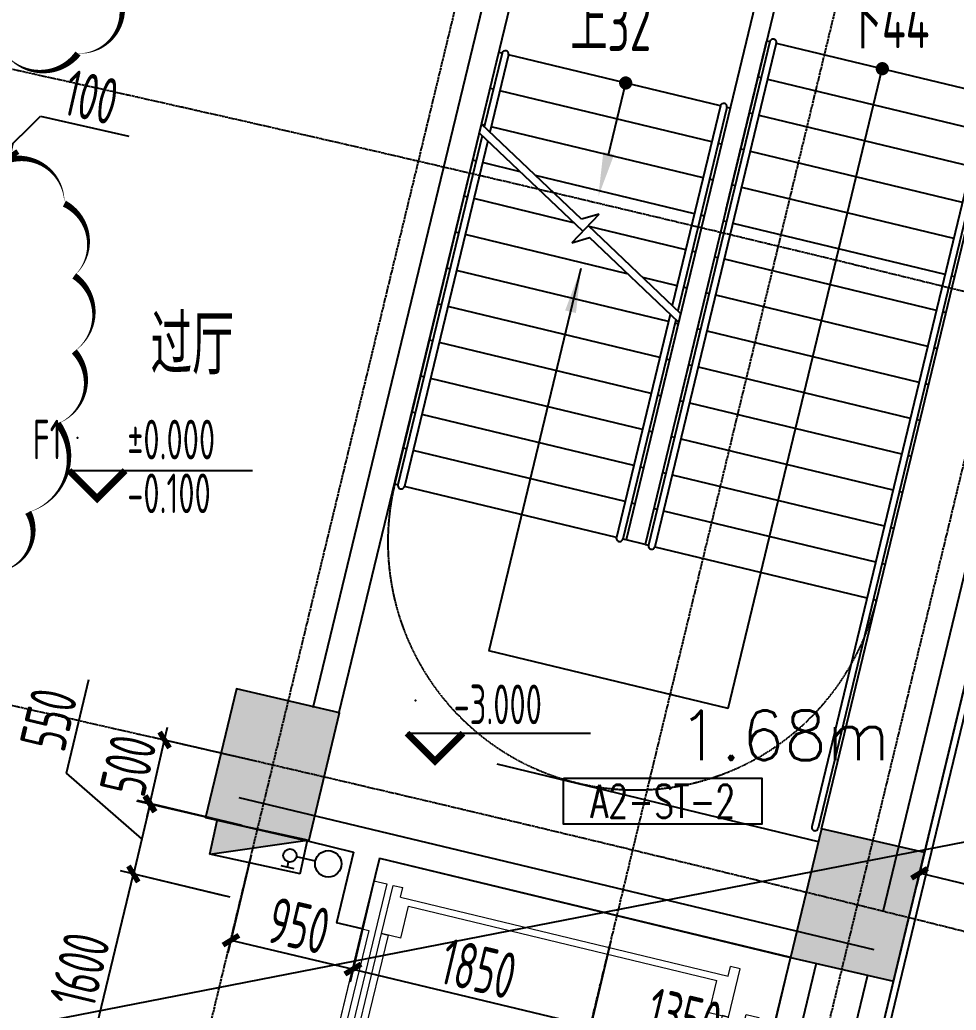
# Model space of a CAD drawing. Header units: millimetres. Extents: x 11639278 to 23698211, y -13072636 to -5537337.
# Drawn here: x 11846426 to 11853511, y -6395284 to -6387789 of the extents above; entities that cross this region are included whole.
import ezdxf
from ezdxf.enums import TextEntityAlignment as Align

# ---------------------------------------------------------------- set-up
doc = ezdxf.new("R2010")
doc.units = ezdxf.units.MM
doc.header["$LTSCALE"] = 10
for name, pattern in [('A2-RG-AXIS$0$CENTER', [2, 1.25, -0.25, 0.25, -0.25]), ('A2-RG-AXIS$0$DOTE', [2.42, 2, -0.2, 0.02, -0.2]), ('A2-RI-F1$0$DOT2', [0.125, 0, -0.125]), ('A2-RV-F1$0$DASHED2', [0.375, 0.25, -0.125]), ('A2-RV-F1$0$HIDDEN', [0.375, 0.25, -0.125])]:
    doc.linetypes.add(name, pattern=pattern)
for name, color, linetype in [('A2-RB-F1$0$A-DIMS-100', 1, 'Continuous'), ('A2-RG-AXIS$0$A-GRID', 1, 'A2-RG-AXIS$0$CENTER'), ('A2-RI-F1$0$$1$A-SYMB', 4, 'Continuous'), ('A2-RI-F1$0$$1$A-SYMB-NUMB-T', 4, 'Continuous'), ('A2-RI-F1$0$$3$A-SYMB', 4, 'Continuous'), ('A2-RI-F1$0$0P-FE-FH-P', 41, 'A2-RI-F1$0$YJdef_FE-FH_LINE_F'), ('A2-RI-F1$0$0P-FE-FH-V', 141, 'Continuous'), ('A2-RI-F1$0$0P-FE-HY', 141, 'Continuous'), ('A2-RI-F1$0$A-FLOR-OTLN', 4, 'A2-RI-F1$0$DOT2'), ('A2-RI-F1$0$A-SYMB', 4, 'Continuous'), ('A2-RI-F1$0$A-SYMB-AREA', 4, 'Continuous'), ('A2-RI-F1$0$A-SYMB-NAME', 4, 'Continuous'), ('A2-RI-F1$0$A-WALL', 7, 'Continuous'), ('A2-RS-F1$0$A-HATH-GRAY', 8, 'Continuous'), ('A2-RS-F1$0$A-WALL-CONC', 6, 'Continuous'), ('A2-RV-F1$0$A-HATH', 9, 'Continuous'), ('A2-RV-F1$0$A-HATH-GRAY', 8, 'Continuous'), ('A2-RV-F1$0$A-SYMB', 4, 'Continuous'), ('A2-RV-F1$0$A-SYMB-AREA', 4, 'Continuous'), ('A2-RV-F1$0$A-SYMB-NAME', 4, 'Continuous'), ('A2-RV-F1$0$AUDIT_D_120618114340-210', 80, 'Continuous'), ('A2-RV-F1$0$AUDIT_D_120618114340-341', 1, 'Continuous'), ('A2-RV-F1$0$AUDIT_D_120618114340-408', 50, 'Continuous')]:
    doc.layers.add(name, color=color, linetype=linetype)
doc.layers.add('A2-RI-F1$0$A-X-AREA', color=6, linetype='Continuous', plot=False)
doc.layers.add('A2-RV-F1$0$$0$an-stairs', color=3, linetype='Continuous', lineweight=9)
doc.styles.add('A2-RB-F1$0$XD2008', font='hzs.shx', dxfattribs={"width": 0.7, "bigfont": 'hztxt.shx'})
doc.styles.add('A2-RI-F1$0$$1$ECADI-TXT', font='simplex.shx', dxfattribs={"bigfont": 'hztxt.shx'})
doc.styles.add('A2-RI-F1$0$$22$XD2008', font='hzs.shx', dxfattribs={"width": 0.7, "bigfont": 'hztxt.shx'})
doc.styles.add('A2-RI-F1$0$ECADI', font='hzs.shx', dxfattribs={"width": 0.7, "bigfont": 'hztxt.shx'})
doc.styles.add('A2-RI-F1$0$ECADI-TXT', font='simplex.shx', dxfattribs={"bigfont": 'hztxt.shx'})
doc.styles.add('A2-RI-F1$0$hz1', font='hzs.shx', dxfattribs={"width": 0.75, "bigfont": 'hztxt.shx'})
doc.styles.add('A2-RI-F1$0$XD2008', font='hzs.shx', dxfattribs={"width": 0.7, "bigfont": 'hztxt.shx'})
doc.styles.add('A2-RV-F1$0$ECADI', font='hzs.shx', dxfattribs={"width": 0.7, "bigfont": 'hztxt.shx'})
doc.linetypes.add('A2-RI-F1$0$YJdef_FE-FH_LINE_F', pattern='A,4,-0.2,["F",A2-RI-F1$0$hz1,S=0.2,R=0,X=-0.1,Y=-0.1],-0.1', length=4.3)
doc.dimstyles.new('A2-RB-F1$0$XD100$0', dxfattribs={"dimscale": 100, "dimtxt": 3.5, "dimasz": 1, "dimexe": 1, "dimexo": 2, "dimgap": 0.5, "dimtad": 1, "dimdec": 0, "dimdsep": 46, "dimtxsty": 'A2-RB-F1$0$XD2008', "dimblk1": 'A2-RB-F1$0$_ArchTick', "dimblk2": 'A2-RB-F1$0$_ArchTick', "dimsah": 1, "dimcen": 2.5, "dimclrt": 4, "dimaunit": 1, "dimadec": 0, "dimazin": 0, "dimtfac": 1, "dimtdec": 0, "dimtix": 1, "dimtmove": 1, "dimatfit": 3, "dimfxl": 0, "dimtolj": 1, "dimtzin": 0, "dimarcsym": 0})

# ---------------------------------------------------------------- blocks, each defined once
blk = doc.blocks.new('A2-RG-AXIS')
at = {"layer": 'A2-RG-AXIS$0$A-GRID', "linetype": 'A2-RG-AXIS$0$DOTE'}
for p, q in [((11852463.3, -6376318.4), (11846488, -6401109.5)), ((11845769.4, -6416040.8), (11855178.4, -6377003.5)), ((11847468.7, -6416458.9), (11856889.5, -6377372.8))]:
    blk.add_line(p, q, dxfattribs=at)
for radius in [313400, 308700, 304100, 300800]:
    blk.add_arc((11778730.7, -6694178.7), radius, 75.589285, 95.407644, dxfattribs=at)
blk = doc.blocks.new('A2-RV-F1$0$5erhfh')
at = {"layer": 'A2-RV-F1$0$A-SYMB-AREA', "style": 'A2-RV-F1$0$ECADI', "width": 0.7}
blk.add_attdef('340M2', text='', height=2.5, dxfattribs=at).set_placement((0, 1.25), align=Align.MIDDLE_LEFT)
at = {"layer": 'A2-RV-F1$0$A-SYMB-NAME', "style": 'A2-RV-F1$0$ECADI', "width": 0.7}
blk.add_attdef('CHINESENAME', (-12.292, 3.087), '', height=4.5, dxfattribs=at)
blk = doc.blocks.new('A2-RV-F1$0$kt1')
at = {"layer": 'A2-RV-F1$0$$0$an-stairs', "color": 3}
for p, q in [((-3296, 1095), (-105.8, 1345.8)), ((-105.8, 1345.8), (105.8, -1345.8)), ((-441, 1143.9), (-515.8, 1138.1)), ((-509.9, 1063.3), (-515.8, 1138.1)), ((-411.6, 770.1), (-441, 1143.9)), ((-3084.3, -1596.7), (-3296, 1095)), ((-3052.1, 863.4), (-509.9, 1063.3)), ((-2973.4, 819.4), (-580.8, 1007.6)), ((-561.2, 758.3), (-580.8, 1007.6)), ((-3282.3, 920.5), (-3182.6, 928.4)), ((-3182.6, 928.4), (-2998.3, -1414.4)), ((-3132.7, 932.3), (-3058, 938.2)), ((-3103.3, 558.4), (-3132.7, 932.3)), ((-3052.1, 863.4), (-3058, 938.2)), ((-2953.8, 570.2), (-2973.4, 819.4)), ((-561.2, 758.3), (-411.6, 770.1)), ((-2953.8, 570.2), (-3103.3, 558.4)), ((-435.7, -836.7), (-286.2, -825)), ((-416.1, -1086), (-435.7, -836.7)), ((-256.8, -1198.8), (-286.2, -825)), ((-2828.4, -1024.9), (-2977.9, -1036.6)), ((-2948.5, -1410.5), (-2977.9, -1036.6)), ((-2808.8, -1274.1), (-2828.4, -1024.9)), ((-416.1, -1086), (-2808.8, -1274.1)), ((-337.5, -1129.9), (-2879.6, -1329.8)), ((-331.6, -1204.7), (-337.5, -1129.9)), ((-331.6, -1204.7), (-256.8, -1198.8)), ((105.8, -1345.8), (-3084.3, -1596.7)), ((-2873.7, -1404.6), (-2879.6, -1329.8)), ((-2998.3, -1414.4), (-3098, -1422.2)), ((-2873.7, -1404.6), (-2948.5, -1410.5))]:
    blk.add_line(p, q, dxfattribs=at)
for points in [[(-61.9, -807.3), (-58, -857.2), (-157.7, -865), (-161.6, -815.2), (-211.4, -819.1), (-336.9, 776), (-287, 779.9), (-290.9, 829.7), (-191.3, 837.6), (-187.3, 787.7), (-137.5, 791.7), (-12.1, -803.4)], [(-398.8, -31.4), (-348.9, -27.4), (-411.6, 770.1), (-461.5, 766.2)], [(-3140.3, -246.9), (-3190.2, -250.9), (-3252.9, 546.7), (-3203, 550.6)], [(-2990.8, -235.2), (-3040.6, -239.1), (-3103.3, 558.4), (-3053.5, 562.4)], [(-398.8, -31.4), (-348.9, -27.4), (-286.2, -825), (-336.1, -828.9)], [(-3140.3, -246.9), (-3190.2, -250.9), (-3127.4, -1048.4), (-3077.6, -1044.5)], [(-2990.8, -235.2), (-3040.6, -239.1), (-2977.9, -1036.6), (-2928.1, -1032.7)]]:
    blk.add_lwpolyline(points, close=True, dxfattribs=at)
blk = doc.blocks.new('A2-RV-F1')
at = {"layer": 'A2-RV-F1$0$A-HATH', "linetype": 'A2-RV-F1$0$DASHED2', "ltscale": 1000}
blk.add_line((11852468.3, -6394009), (11848822.7, -6393130), dxfattribs=at)
at = {"layer": 'A2-RV-F1$0$A-HATH-GRAY', "linetype": 'A2-RV-F1$0$DASHED2'}
blk.add_line((11851766.6, -6389238.3), (11852077.5, -6387948.3), dxfattribs=at)
at = {"layer": 'A2-RV-F1$0$A-HATH-GRAY', "linetype": 'A2-RV-F1$0$DASHED2', "extrusion": (0, 0, -1)}
for p, q in [((11851500.5, -6389702.2), (11851243.3, -6390769)), ((11851646.3, -6389737.3), (11851389.2, -6390804.2))]:
    blk.add_line(p, q, dxfattribs=at)
at = {"layer": 'A2-RV-F1$0$A-SYMB', "linetype": 'A2-RV-F1$0$HIDDEN'}
blk.add_arc((11851086, -6391741.8), 1875, 166.44866, 346.44866, dxfattribs=at)
at = {"layer": 'A2-RV-F1$0$AUDIT_D_120618114340-210', "extrusion": (0, 0, -1)}
for p, q in [((11852101.7, -6387954.4), (11851183.2, -6391765.3)), ((11852150.4, -6387966.1), (11851231.8, -6391777)), ((11850074.8, -6388041.9), (11849940.6, -6388599)), ((11850123.4, -6388053.6), (11849982.4, -6388638.7)), ((11853772, -6388279.8), (11852418.6, -6393894.9)), ((11853808.9, -6388340.1), (11852467.3, -6393906.1)), ((11851727.5, -6388440.2), (11851363.2, -6389951.5)), ((11851776.1, -6388451.9), (11851405.1, -6389991.2)), ((11849924.3, -6388666.3), (11849287.5, -6391308.3)), ((11849966.2, -6388706.1), (11849336.1, -6391320.1)), ((11851347, -6390018.8), (11850940.2, -6391706.7)), ((11851388.9, -6390058.6), (11850988.8, -6391718.4))]:
    blk.add_line(p, q, dxfattribs=at)
at = {"layer": 'A2-RV-F1$0$AUDIT_D_120618114340-210'}
for centre, start, end in [((11852126.1, -6387960.3), 346.44866, 166.44866), ((11850099.1, -6388047.7), 346.44866, 166.44866), ((11851751.8, -6388446.1), 346.44866, 166.44866), ((11849311.8, -6391314.2), 166.44866, 346.44866), ((11850964.5, -6391712.5), 166.44866, 346.44866), ((11851207.5, -6391771.1), 166.44866, 346.44866), ((11852442.9, -6393900.8), 166.44866, 346.44866)]:
    blk.add_arc(centre, 25, start, end, dxfattribs=at)
at = {"layer": 'A2-RV-F1$0$AUDIT_D_120618114340-341', "extrusion": (4.50796e-08, 5.69274e-08, -1)}
blk.add_line((11851785.5, -6393000.8, 0), (11852952.4, -6388159.4), dxfattribs=at)
at = {"layer": 'A2-RV-F1$0$AUDIT_D_120618114340-341', "extrusion": (-2.24011e-30, -5.38121e-30, -1)}
blk.add_line((11850879.3, -6388811.8, 0), (11851010.5, -6388267.4, 0), dxfattribs=at)
at = {"layer": 'A2-RV-F1$0$AUDIT_D_120618114340-341', "extrusion": (0, 0, -1)}
for p, q in [((11850676.6, -6389298.7), (11849919.6, -6388579.1)), ((11850685.5, -6389389.9), (11849903.4, -6388646.4)), ((11850809.5, -6389259.5), (11850676.6, -6389298.7)), ((11850706.2, -6389368.2), (11850809.5, -6389259.5)), ((11851426, -6390011.1), (11850726.8, -6389346.4)), ((11850706.2, -6389368.2), (11850602.8, -6389476.9)), ((11850602.8, -6389476.9), (11850735.7, -6389437.7)), ((11851409.8, -6390078.5), (11850735.7, -6389437.7))]:
    blk.add_line(p, q, dxfattribs=at)
at = {"layer": 'A2-RV-F1$0$AUDIT_D_120618114340-341', "extrusion": (-1.41944e-08, 7.12139e-08, -1)}
blk.add_line((11850672.2, -6389671.1, 0), (11849974.9, -6392564.4, 0), dxfattribs=at)
at = {"layer": 'A2-RV-F1$0$AUDIT_D_120618114340-341', "extrusion": (4.50798e-08, 5.69273e-08, -1)}
blk.add_line((11851785.5, -6393000.8, 0), (11849974.9, -6392564.4, 0), dxfattribs=at)
at = {"layer": 'A2-RV-F1$0$AUDIT_D_120618114340-341', "extrusion": (4.50796e-08, 5.69274e-08, -1), "const_width": 50, "elevation": 0.2}
blk.add_lwpolyline([(-11852946.5, -6388183.7, -1), (-11852958.2, -6388135.1, -1)], format="xyb", close=True, dxfattribs=at)
at = {"layer": 'A2-RV-F1$0$AUDIT_D_120618114340-341', "extrusion": (-2.24011e-30, -5.38121e-30, -1), "const_width": 50, "elevation": 0}
blk.add_lwpolyline([(-11851004.7, -6388291.7, 1), (-11851016.4, -6388243.1, 1)], format="xyb", close=True, dxfattribs=at)
at = {"layer": 'A2-RV-F1$0$AUDIT_D_120618114340-341', "extrusion": (-2.24011e-30, -5.38121e-30, -1)}
for points in [[(-11850923.2, -6388809.2, 0), (-11850841.4, -6388789.5, 0), (-11850803.4, -6389126.7, 0)], [(-11850552.4, -6389988.6, 0), (-11850634.2, -6390008.4, 0), (-11850672.2, -6389671.1, 0)]]:
    blk.add_solid(points, dxfattribs=at)
at = {"layer": 'A2-RV-F1$0$AUDIT_D_120618114340-408'}
for p, q in [((11852077.4, -6387948.5), (11852101.7, -6387954.4)), ((11852150.4, -6387966.1), (11853754.4, -6388352.7)), ((11849263.2, -6391302.5), (11850050.5, -6388036)), ((11850074.8, -6388041.9), (11850050.5, -6388036)), ((11851727.5, -6388440.2), (11850123.4, -6388053.6)), ((11852011.8, -6388220.7), (11852036.1, -6388226.6)), ((11852084.7, -6388238.3), (11853688.8, -6388624.9)), ((11850009.2, -6388314.1), (11849984.9, -6388308.2)), ((11851661.9, -6388712.4), (11850057.8, -6388325.8)), ((11852491.7, -6393911.7), (11853827.3, -6388370.3)), ((11851800.4, -6388457.8), (11851776.1, -6388451.9)), ((11851946.2, -6388492.9), (11851970.5, -6388498.8)), ((11852019.1, -6388510.5), (11853623.2, -6388897.1)), ((11849943.6, -6388586.3), (11849919.3, -6388580.4)), ((11851596.3, -6388984.6), (11849992.2, -6388598)), ((11851734.8, -6388730), (11851710.5, -6388724.1)), ((11851880.6, -6388765.1), (11851904.9, -6388771)), ((11851953.5, -6388782.7), (11853557.6, -6389169.3)), ((11849878, -6388858.5), (11849853.7, -6388852.6)), ((11850210.9, -6388938.7), (11849926.6, -6388870.2)), ((11851530.7, -6389256.8), (11850327.5, -6388966.9)), ((11851669.2, -6389002.2), (11851644.9, -6388996.3)), ((11851815, -6389037.4), (11851839.3, -6389043.2)), ((11851887.9, -6389054.9), (11853492, -6389441.6)), ((11849812.4, -6389130.7), (11849788.1, -6389124.8)), ((11850616.7, -6389324.6), (11849861, -6389142.4)), ((11851603.6, -6389274.4), (11851579.3, -6389268.6)), ((11851465.1, -6389529), (11850733.4, -6389352.7)), ((11851749.4, -6389309.6), (11851773.7, -6389315.4)), ((11851822.3, -6389327.1), (11853426.4, -6389713.8)), ((11849746.8, -6389402.9), (11849722.5, -6389397.1)), ((11851022.6, -6389710.4), (11849795.4, -6389414.6)), ((11851538, -6389546.6), (11851513.7, -6389540.8)), ((11851683.8, -6389581.8), (11851708.1, -6389587.6)), ((11851756.7, -6389599.3), (11853360.8, -6389986)), ((11849681.2, -6389675.1), (11849656.9, -6389669.3)), ((11851333.8, -6390073.5), (11849729.8, -6389686.8)), ((11851399.4, -6389801.2), (11851139.3, -6389738.5)), ((11853475, -6389725.5), (11853499.3, -6389731.3)), ((11851472.4, -6389818.8), (11851448.1, -6389813)), ((11851618.2, -6389854), (11851642.5, -6389859.8)), ((11851691.1, -6389871.5), (11853295.2, -6390258.2)), ((11849615.6, -6389947.3), (11849591.3, -6389941.5)), ((11851268.2, -6390345.7), (11849664.2, -6389959)), ((11853409.4, -6389997.7), (11853433.7, -6390003.5)), ((11851406.8, -6390091), (11851382.4, -6390085.2)), ((11851552.6, -6390126.2), (11851576.9, -6390132)), ((11851625.5, -6390143.7), (11853229.6, -6390530.4)), ((11849550, -6390219.5), (11849525.6, -6390213.7)), ((11851202.6, -6390617.9), (11849598.6, -6390231.2)), ((11853343.8, -6390269.9), (11853368.1, -6390275.7)), ((11851341.1, -6390363.2), (11851316.8, -6390357.4)), ((11851487, -6390398.4), (11851511.3, -6390404.2)), ((11849484.3, -6390491.7), (11849460, -6390485.9)), ((11851559.9, -6390416), (11853163.9, -6390802.6)), ((11851137, -6390890.1), (11849532.9, -6390503.4)), ((11853278.2, -6390542.1), (11853302.5, -6390547.9)), ((11851275.5, -6390635.4), (11851251.2, -6390629.6)), ((11851421.4, -6390670.6), (11851445.7, -6390676.4)), ((11851494.3, -6390688.2), (11853098.3, -6391074.8)), ((11849418.7, -6390763.9), (11849394.4, -6390758.1)), ((11851071.4, -6391162.3), (11849467.3, -6390775.6)), ((11853212.6, -6390814.3), (11853236.9, -6390820.1)), ((11851209.9, -6390907.6), (11851185.6, -6390901.8)), ((11851355.8, -6390942.8), (11851380.1, -6390948.6)), ((11851428.7, -6390960.4), (11853032.7, -6391347)), ((11849353.1, -6391036.1), (11849328.8, -6391030.3)), ((11851005.8, -6391434.5), (11849401.7, -6391047.9)), ((11853146.9, -6391086.5), (11853171.2, -6391092.4)), ((11851144.3, -6391179.8), (11851120, -6391174)), ((11851290.1, -6391215), (11851314.4, -6391220.9)), ((11851363.1, -6391232.6), (11852967.1, -6391619.2)), ((11849287.5, -6391308.3), (11849263.2, -6391302.5)), ((11850940.2, -6391706.7), (11849336.1, -6391320.1)), ((11853081.3, -6391358.7), (11853105.6, -6391364.6)), ((11851078.7, -6391452.1), (11851054.4, -6391446.2)), ((11851224.5, -6391487.2), (11851248.8, -6391493.1)), ((11851297.4, -6391504.8), (11852901.5, -6391891.4)), ((11853015.7, -6391630.9), (11853040, -6391636.8)), ((11851013.1, -6391724.3), (11850988.8, -6391718.4)), ((11851158.9, -6391759.4), (11851183.2, -6391765.3)), ((11851231.8, -6391777), (11852835.9, -6392163.6)), ((11852950.1, -6391903.1), (11852974.4, -6391909)), ((11852884.5, -6392175.3), (11852908.8, -6392181.2))]:
    blk.add_line(p, q, dxfattribs=at)
ref = blk.add_blockref('A2-RV-F1$0$5erhfh', (11851821.9, -6388335.3), dxfattribs=dict(xscale=100, yscale=100, zscale=100))
ref.add_attrib('CHINESENAME', '上32', (11850592.7, -6388026.5), dxfattribs={"layer": 'A2-RV-F1$0$A-SYMB-NAME', "height": 400, "style": 'A2-RV-F1$0$ECADI', "width": 0.7})
ref = blk.add_blockref('A2-RV-F1$0$5erhfh', (11853899.2, -6388313.4), dxfattribs=dict(xscale=100, yscale=100, zscale=100))
ref.add_attrib('CHINESENAME', '下44', (11852670, -6388004.6), dxfattribs={"layer": 'A2-RV-F1$0$A-SYMB-NAME', "height": 400, "style": 'A2-RV-F1$0$ECADI', "width": 0.7})
at = {"rotation": 341.9523218890681}
blk.add_blockref('A2-RV-F1$0$kt1', (11851941.2, -6396195.8), dxfattribs=at)
blk = doc.blocks.new('A2-RB-F1$0$_ArchTick')
at = {"color": 0, "linetype": 'ByBlock', "const_width": 0.4}
blk.add_lwpolyline([(-0.5, -0.5), (0.5, 0.5)], dxfattribs=at)
blk = doc.blocks.new('*D883')
at = {"layer": 'A2-RB-F1$0$A-DIMS-100', "color": 0, "lineweight": -2, "transparency": 16777216}
for p, q in [((11848176.1, -6394109.8), (11848000.9, -6394851.3)), ((11849100.6, -6394328.2), (11848925.5, -6395069.7)), ((11848023.9, -6394754), (11848948.5, -6394972.4))]:
    blk.add_line(p, q, dxfattribs=at)
at = {"layer": 'Defpoints', "color": 0, "transparency": 16777216}
for p in [(11848222, -6393915.2), (11849146.6, -6394133.6), (11848948.5, -6394972.4)]:
    blk.add_point(p, dxfattribs=at)
at = {"layer": 'A2-RB-F1$0$A-DIMS-100', "color": 0, "lineweight": -2, "transparency": 16777216, "xscale": 100, "yscale": 100, "zscale": 100}
for p, rotation in [((11848023.9, -6394754), 166.7097256110643), ((11848948.5, -6394972.4), 346.7097256110643)]:
    blk.add_blockref('A2-RB-F1$0$_ArchTick', p, dxfattribs=dict(at, rotation=rotation))
at = {"layer": 'A2-RB-F1$0$A-DIMS-100', "color": 4, "transparency": 16777216, "insert": (11848537.9, -6394644.2), "char_height": 350, "attachment_point": 5, "rotation": 346.70973, "style": 'A2-RB-F1$0$XD2008'}
blk.add_mtext('\\A1;950', dxfattribs=at)
blk = doc.blocks.new('*D884')
at = {"layer": 'A2-RB-F1$0$A-DIMS-100', "color": 0, "lineweight": -2, "transparency": 16777216}
for p, q in [((11849100.1, -6394328.1), (11848922.5, -6395070.4)), ((11850899.3, -6394758.5), (11850721.7, -6395500.8)), ((11848945.7, -6394973.2), (11850745, -6395403.6))]:
    blk.add_line(p, q, dxfattribs=at)
at = {"layer": 'Defpoints', "color": 0, "transparency": 16777216}
for p in [(11849146.6, -6394133.6), (11850945.8, -6394564), (11850745, -6395403.6)]:
    blk.add_point(p, dxfattribs=at)
at = {"layer": 'A2-RB-F1$0$A-DIMS-100', "color": 0, "lineweight": -2, "transparency": 16777216, "xscale": 100, "yscale": 100, "zscale": 100}
for p, rotation in [((11848945.7, -6394973.2), 166.5461067399386), ((11850745, -6395403.6), 346.5461067399385)]:
    blk.add_blockref('A2-RB-F1$0$_ArchTick', p, dxfattribs=dict(at, rotation=rotation))
at = {"layer": 'A2-RB-F1$0$A-DIMS-100', "color": 4, "transparency": 16777216, "insert": (11849897.7, -6394969.5), "char_height": 350, "attachment_point": 5, "rotation": 346.54611, "style": 'A2-RB-F1$0$XD2008'}
blk.add_mtext('\\A1;1850', dxfattribs=at)
blk = doc.blocks.new('*D885')
at = {"layer": 'A2-RB-F1$0$A-DIMS-100', "color": 0, "lineweight": -2, "transparency": 16777216}
for p, q in [((11850899.3, -6394758.5), (11850721.7, -6395500.8)), ((11852212.3, -6395072.6), (11852034.7, -6395814.9)), ((11850745, -6395403.6), (11852057.9, -6395717.7))]:
    blk.add_line(p, q, dxfattribs=at)
at = {"layer": 'Defpoints', "color": 0, "transparency": 16777216}
for p in [(11850945.8, -6394564), (11852258.8, -6394878.1), (11852057.9, -6395717.7)]:
    blk.add_point(p, dxfattribs=at)
at = {"layer": 'A2-RB-F1$0$A-DIMS-100', "color": 0, "lineweight": -2, "transparency": 16777216, "xscale": 100, "yscale": 100, "zscale": 100}
for p, rotation in [((11850745, -6395403.6), 166.546106739915), ((11852057.9, -6395717.7), 346.546106739915)]:
    blk.add_blockref('A2-RB-F1$0$_ArchTick', p, dxfattribs=dict(at, rotation=rotation))
at = {"layer": 'A2-RB-F1$0$A-DIMS-100', "color": 4, "transparency": 16777216, "insert": (11851453.8, -6395341.8), "char_height": 350, "attachment_point": 5, "rotation": 346.54611, "style": 'A2-RB-F1$0$XD2008'}
blk.add_mtext('\\A1;1350', dxfattribs=at)
blk = doc.blocks.new('*D1102')
at = {"layer": 'A2-RB-F1$0$A-DIMS-100', "color": 0, "lineweight": -2, "transparency": 16777216}
for p, q in [((11847521.5, -6393239), (11847544.1, -6393141.6)), ((11847408.9, -6393724), (11847521.5, -6393239)), ((11848221.5, -6393401.6), (11847424.1, -6393216.4)), ((11848108.8, -6393886.6), (11847311.4, -6393701.3)), ((11847408.9, -6393724), (11847386.2, -6393821.4))]:
    blk.add_line(p, q, dxfattribs=at)
at = {"layer": 'Defpoints', "color": 0, "transparency": 16777216}
for p in [(11847521.5, -6393239), (11848416.3, -6393446.9), (11848303.6, -6393931.8)]:
    blk.add_point(p, dxfattribs=at)
at = {"layer": 'A2-RB-F1$0$A-DIMS-100', "color": 0, "lineweight": -2, "transparency": 16777216, "xscale": 100, "yscale": 100, "zscale": 100}
for p, rotation in [((11847521.5, -6393239), 256.922721768014), ((11847408.9, -6393724), 76.922721768014)]:
    blk.add_blockref('A2-RB-F1$0$_ArchTick', p, dxfattribs=dict(at, rotation=rotation))
at = {"layer": 'A2-RB-F1$0$A-DIMS-100', "color": 4, "transparency": 16777216, "insert": (11847246, -6393430.6), "char_height": 350, "attachment_point": 5, "rotation": 76.92272, "style": 'A2-RB-F1$0$XD2008'}
blk.add_mtext('\\A1;500', dxfattribs=at)
blk = doc.blocks.new('*D1103')
at = {"layer": 'A2-RB-F1$0$A-DIMS-100', "color": 0, "lineweight": -2, "transparency": 16777216}
for p, q in [((11846778.1, -6393490.7), (11846948, -6392780.8)), ((11847349, -6393986.6), (11846778.1, -6393490.7)), ((11848108.8, -6393886.6), (11847315.6, -6393696.7)), ((11847412.8, -6393720), (11847285.2, -6394253.3)), ((11847981.2, -6394419.9), (11847187.9, -6394230))]:
    blk.add_line(p, q, dxfattribs=at)
at = {"layer": 'Defpoints', "color": 0, "transparency": 16777216}
for p in [(11848303.3, -6393933.1), (11847285.2, -6394253.3), (11848175.7, -6394466.4)]:
    blk.add_point(p, dxfattribs=at)
at = {"layer": 'A2-RB-F1$0$A-DIMS-100', "color": 0, "lineweight": -2, "transparency": 16777216, "xscale": 100, "yscale": 100, "zscale": 100}
for p, rotation in [((11847412.8, -6393720), 76.54136474564864), ((11847285.2, -6394253.3), 256.5413647456487)]:
    blk.add_blockref('A2-RB-F1$0$_ArchTick', p, dxfattribs=dict(at, rotation=rotation))
at = {"layer": 'A2-RB-F1$0$A-DIMS-100', "color": 4, "transparency": 16777216, "insert": (11846644.2, -6393083.4), "char_height": 350, "attachment_point": 5, "rotation": 76.54136, "style": 'A2-RB-F1$0$XD2008'}
blk.add_mtext('\\A1;550', dxfattribs=at)
blk = doc.blocks.new('*D1106')
at = {"layer": 'A2-RB-F1$0$A-DIMS-100', "color": 0, "lineweight": -2, "transparency": 16777216}
for p, q in [((11848018.4, -6394428.6), (11847188.1, -6394229.2)), ((11846912.2, -6395806.4), (11847285.4, -6394252.6)), ((11847645.2, -6395982.4), (11846815, -6395783))]:
    blk.add_line(p, q, dxfattribs=at)
at = {"layer": 'Defpoints', "color": 0, "transparency": 16777216}
for p in [(11847285.4, -6394252.6), (11848212.8, -6394475.3), (11847839.7, -6396029.1)]:
    blk.add_point(p, dxfattribs=at)
at = {"layer": 'A2-RB-F1$0$A-DIMS-100', "color": 0, "lineweight": -2, "transparency": 16777216, "xscale": 100, "yscale": 100, "zscale": 100}
for p, rotation in [((11847285.4, -6394252.6), 76.49614917004527), ((11846912.2, -6395806.4), 256.4961491700453)]:
    blk.add_blockref('A2-RB-F1$0$_ArchTick', p, dxfattribs=dict(at, rotation=rotation))
at = {"layer": 'A2-RB-F1$0$A-DIMS-100', "color": 4, "transparency": 16777216, "insert": (11846880, -6394976.9), "char_height": 350, "attachment_point": 5, "rotation": 76.49615, "style": 'A2-RB-F1$0$XD2008'}
blk.add_mtext('\\A1;1600', dxfattribs=at)
blk = doc.blocks.new('*D1085')
at = {"layer": 'A2-RB-F1$0$A-DIMS-100', "color": 0, "lineweight": -2, "transparency": 16777216}
for p, q in [((11853337.7, -6393816.1), (11853210.1, -6394345.1)), ((11854504.6, -6394097.4), (11854377.1, -6394626.4)), ((11854400.5, -6394529.2), (11853233.6, -6394247.9))]:
    blk.add_line(p, q, dxfattribs=at)
at = {"layer": 'Defpoints', "color": 0, "transparency": 16777216}
for p in [(11853384.5, -6393621.7), (11854551.5, -6393903), (11853233.6, -6394247.9)]:
    blk.add_point(p, dxfattribs=at)
at = {"layer": 'A2-RB-F1$0$A-DIMS-100', "color": 0, "lineweight": -2, "transparency": 16777216, "xscale": 100, "yscale": 100, "zscale": 100}
for p, rotation in [((11853233.6, -6394247.9), 166.44763817629), ((11854400.5, -6394529.2), 346.44763817629)]:
    blk.add_blockref('A2-RB-F1$0$_ArchTick', p, dxfattribs=dict(at, rotation=rotation))
at = {"layer": 'A2-RB-F1$0$A-DIMS-100', "color": 4, "transparency": 16777216, "insert": (11853869.8, -6394169.8), "char_height": 350, "attachment_point": 5, "rotation": 346.44764, "style": 'A2-RB-F1$0$XD2008'}
blk.add_mtext('\\A1;1200', dxfattribs=at)
blk = doc.blocks.new('*D971')
at = {"layer": 'A2-RB-F1$0$A-DIMS-100', "color": 0, "lineweight": -2, "transparency": 16777216}
for p, q in [((11846288.6, -6388809.9), (11846583.7, -6388518.4)), ((11846583.7, -6388518.4), (11847250.1, -6388669.7)), ((11846081.1, -6389432.4), (11846247.8, -6388698.1)), ((11846207, -6389461), (11846373.7, -6388726.6)), ((11846225.6, -6388795.6), (11846351.5, -6388824.2))]:
    blk.add_line(p, q, dxfattribs=at)
at = {"layer": 'Defpoints', "color": 0, "transparency": 16777216}
for p in [(11846351.5, -6388824.2), (11846036.8, -6389627.4), (11846162.7, -6389656)]:
    blk.add_point(p, dxfattribs=at)
at = {"layer": 'A2-RB-F1$0$A-DIMS-100', "color": 0, "lineweight": -2, "transparency": 16777216, "xscale": 100, "yscale": 100, "zscale": 100}
for p, rotation in [((11846225.6, -6388795.6), 167.2110194532232), ((11846351.5, -6388824.2), 347.2110194532232)]:
    blk.add_blockref('A2-RB-F1$0$_ArchTick', p, dxfattribs=dict(at, rotation=rotation))
at = {"layer": 'A2-RB-F1$0$A-DIMS-100', "color": 4, "transparency": 16777216, "insert": (11846966.7, -6388374.6), "char_height": 350, "attachment_point": 5, "rotation": 347.21102, "style": 'A2-RB-F1$0$XD2008'}
blk.add_mtext('\\A1;100', dxfattribs=at)
blk = doc.blocks.new('A2-RS-F1')
at = {"layer": 'A2-RS-F1$0$A-HATH-GRAY', "ltscale": 3}
h = blk.add_hatch(color=256, dxfattribs=at)
h.paths.add_polyline_path([(11790490.7, -6377046.5), (11789491.3, -6377010.6), (11789445.2, -6378310.2), (11790444.5, -6378345.7)], flags=16)
h.paths.add_polyline_path([(11794711.1, -6377235.6), (11794112.3, -6377197.1), (11794061, -6377995.6), (11794659.8, -6378034.1)], flags=0)
h.paths.add_polyline_path([(11794483.3, -6380778.7), (11793884.5, -6380740.2), (11793833.2, -6381538.6), (11794432, -6381577.1)], flags=0)
h.paths.add_polyline_path([(11793886.5, -6390060.6), (11793287.7, -6390022.1), (11793236.4, -6390820.5), (11793835.2, -6390859)], flags=0)
h.paths.add_polyline_path([(11793658.7, -6393603.7), (11793059.9, -6393565.2), (11793008.6, -6394363.6), (11793607.4, -6394402.1)], flags=0)
h.paths.add_polyline_path([(11789926.5, -6392936.5), (11788927.1, -6392900.6), (11788881, -6394200.2), (11789880.4, -6394235.7)], flags=16)
h.paths.add_polyline_path([(11781272, -6392739.2), (11780272, -6392732.1), (11780263.2, -6394032.4), (11781263.2, -6394039.2)], flags=16)
h.paths.add_polyline_path([(11772615.4, -6392790.7), (11771615.7, -6392812.3), (11771644.2, -6394112.4), (11772644, -6394090.4)], flags=16)
h.paths.add_polyline_path([(11771835.6, -6400549.4, 1), (11772735.6, -6400549.4, 1)])
h.paths.add_polyline_path([(11789601.8, -6400663.7, 1), (11788701.8, -6400663.7, 1)], flags=0)
h.paths.add_polyline_path([(11797125.5, -6401083.9, 1), (11798025.5, -6401083.9, 1)], flags=0)
h.paths.add_polyline_path([(11772266.5, -6376894.6), (11771266.7, -6376916.1), (11771295.3, -6378216.2), (11772295, -6378194.3)], flags=16)
h.paths.add_polyline_path([(11781379.7, -6376839.6), (11780379.7, -6376832.4), (11780370.9, -6378132.8), (11781370.9, -6378139.6)], flags=16)
h.paths.add_polyline_path([(11752826.5, -6385566), (11752029, -6385629.4), (11752187.6, -6387623.1), (11752985.1, -6387559.7)], flags=17)
h.paths.add_polyline_path([(11757362.8, -6385212.9), (11756565.3, -6385276.3), (11756723.9, -6387270.1), (11757521.2, -6387204.8)], flags=17)
h.paths.add_polyline_path([(11762965.1, -6393140.9), (11763031, -6394439.6), (11764029.7, -6394388.9), (11763963.9, -6393090.2)])
h.paths.add_polyline_path([(11793008.6, -6394363.6), (11793607.4, -6394402.1), (11793658.7, -6393603.7), (11793059.9, -6393565.2)], flags=17)
h.paths.add_polyline_path([(11793236.4, -6390820.5), (11793835.2, -6390859), (11793886.5, -6390060.6), (11793287.7, -6390022.1)], flags=17)
h.paths.add_polyline_path([(11793833.2, -6381538.6), (11794432, -6381577.1), (11794483.3, -6380778.7), (11793884.5, -6380740.2)], flags=17)
h.paths.add_polyline_path([(11794061, -6377995.6), (11794659.8, -6378034.1), (11794711.1, -6377235.6), (11794112.3, -6377197.1)], flags=17)
h.paths.add_polyline_path([(11762159.9, -6377261.3), (11762225.8, -6378560), (11763224.5, -6378509.3), (11763158.6, -6377210.6)], flags=17)
edge = h.paths.add_edge_path(flags=16)
edge.add_arc((11772285.6, -6400549.4), 450, 0, 360)
edge = h.paths.add_edge_path(flags=16)
edge.add_arc((11789151.8, -6400663.7), 450, 0, 360)
edge = h.paths.add_edge_path()
edge.add_arc((11763857, -6400855.6), 450, 0, 360)
edge = h.paths.add_edge_path(flags=17)
edge.add_arc((11797575.5, -6401083.9), 450, 0, 360)
edge = h.paths.add_edge_path()
edge.add_arc((11755440.6, -6401403.6), 450, 0, 360)
h.paths.add_polyline_path([(11756756.1, -6377586.7), (11756914.7, -6379580.4), (11756117.2, -6379643.9), (11755958.6, -6377650.1)], flags=17)
h.paths.add_polyline_path([(11757322.6, -6394796.6), (11758120, -6394731.3), (11758001.2, -6393237.8), (11757203.7, -6393301.3)])
h.paths.add_polyline_path([(11752786.3, -6395149.5), (11753583.8, -6395086), (11753449, -6393391.4), (11752651.5, -6393454.8)])
h.paths.add_polyline_path([(11751581, -6379997.1), (11752378.4, -6379933.7), (11752219.8, -6377940), (11751422.4, -6378003.4)])
edge = h.paths.add_edge_path()
edge.add_line((11771615.7, -6392812.7), (11771644.2, -6394112.4))
edge.add_line((11771644.2, -6394112.4), (11772644, -6394090.4))
edge.add_line((11772644, -6394090.4), (11772615.4, -6392790.7))
edge.add_line((11772615.4, -6392790.7), (11771615.7, -6392812.3))
edge.add_line((11780272, -6392732.4), (11780263.2, -6394032.4))
edge.add_line((11780263.2, -6394032.4), (11781263.2, -6394039.2))
edge.add_line((11781263.2, -6394039.2), (11781272, -6392739.2))
edge.add_line((11781272, -6392739.2), (11780272, -6392732.1))
edge.add_line((11788927.1, -6392901), (11788881, -6394200.2))
edge.add_line((11788881, -6394200.2), (11789880.4, -6394235.7))
edge.add_line((11789880.4, -6394235.7), (11789926.5, -6392936.5))
edge.add_line((11789926.5, -6392936.5), (11788927.1, -6392900.6))
edge.add_line((11789491.3, -6377011), (11789445.2, -6378310.2))
edge.add_line((11789445.2, -6378310.2), (11790444.5, -6378345.7))
edge.add_line((11790444.5, -6378345.7), (11790490.7, -6377046.5))
edge.add_line((11790490.7, -6377046.5), (11789491.3, -6377010.6))
edge.add_line((11780379.7, -6376832.8), (11780370.9, -6378132.8))
edge.add_line((11780370.9, -6378132.8), (11781370.9, -6378139.6))
edge.add_line((11781370.9, -6378139.6), (11781379.7, -6376839.6))
edge.add_line((11781379.7, -6376839.6), (11780379.7, -6376832.4))
edge.add_line((11771266.7, -6376916.5), (11771295.3, -6378216.2))
edge.add_line((11771295.3, -6378216.2), (11772295, -6378194.3))
edge.add_line((11772295, -6378194.3), (11772266.5, -6376894.6))
edge.add_line((11772266.5, -6376894.6), (11771266.7, -6376916.1))
edge.add_line((11756723.9, -6387270.1), (11757521.2, -6387204.8))
edge.add_line((11756565.3, -6385276.3), (11757362.8, -6385212.9))
edge.add_line((11756565.3, -6385276.3), (11756723.9, -6387270.1))
edge.add_line((11752187.6, -6387623.1), (11752985.1, -6387559.7))
edge.add_line((11752029, -6385629.4), (11752826.5, -6385566))
edge.add_line((11752029, -6385629.4), (11752187.6, -6387623.2))
edge.add_line((11752826.5, -6385566), (11752985.1, -6387559.7))
edge.add_line((11757362.2, -6385205.2), (11757521.2, -6387204.8))
edge = h.paths.add_edge_path()
edge.add_arc((11847549.5, -6408655.2), 450, 0, 360)
h.paths.add_polyline_path([(11818747.1, -6372607.5), (11817357.2, -6372439.1), (11817138.8, -6374225.8), (11818528.7, -6374394.2)])
h.paths.add_polyline_path([(11827964.2, -6373889.1), (11826579.8, -6373680.9), (11826310.1, -6375460.6), (11827694.6, -6375668.8)])
h.paths.add_polyline_path([(11837140.7, -6375434.8), (11835762.8, -6375187), (11835442.2, -6376958.2), (11836820.1, -6377206.1)])
h.paths.add_polyline_path([(11814457.2, -6396161.7), (11815846.9, -6396331.6), (11816041, -6394743.5), (11814651.4, -6394573.1)])
h.paths.add_polyline_path([(11851385, -6401917.5), (11850605.4, -6401737.8), (11850371.1, -6402710), (11851150.7, -6402889.7)])
h.paths.add_polyline_path([(11846959.8, -6400859), (11846180.2, -6400679.3), (11845945.9, -6401651.6), (11846725.5, -6401831.3)])
h.paths.add_polyline_path([(11841338.2, -6400630.1), (11839968.3, -6400341.3), (11840298.4, -6398775.8), (11841668.4, -6399064)])
h.paths.add_polyline_path([(11831505.8, -6398704), (11832883.4, -6398953.4), (11833168.4, -6397379), (11831790.9, -6397129.1)])
h.paths.add_polyline_path([(11822999.8, -6397310.5), (11824384, -6397520.2), (11824623.6, -6395938.3), (11823239.5, -6395728)])
h.paths.add_polyline_path([(11806985.1, -6395311.3), (11806188.5, -6395237.1), (11806299.9, -6394042), (11807096.4, -6394116.5)])
h.paths.add_polyline_path([(11800592, -6394828.7), (11801190.8, -6394867.2), (11801242.1, -6394068.8), (11800643.4, -6394030.3)])
h.paths.add_polyline_path([(11793008.6, -6394363.6), (11793607.4, -6394402.1), (11793658.7, -6393603.7), (11793059.9, -6393565.2)], flags=17)
h.paths.add_polyline_path([(11800819.8, -6391285.9), (11801418.6, -6391324.4), (11801469.9, -6390525.9), (11800871.2, -6390487.4)])
h.paths.add_polyline_path([(11793236.4, -6390820.5), (11793835.2, -6390859), (11793886.5, -6390060.6), (11793287.7, -6390022.1)], flags=17)
h.paths.add_polyline_path([(11853037, -6395063.6), (11853271.3, -6394091.4), (11852491.7, -6393911.7), (11852257.4, -6394883.9)])
h.paths.add_polyline_path([(11854911.5, -6387286.2), (11855145.9, -6386314), (11854366.3, -6386134.3), (11854131.9, -6387106.5)])
h.paths.add_polyline_path([(11846269, -6377243.5), (11844898.8, -6376956.1), (11844527.5, -6378717.4), (11845897.7, -6379004.7)])
h.paths.add_polyline_path([(11848611.8, -6394005), (11848846.2, -6393032.8), (11848066.6, -6392853.1), (11847832.2, -6393825.3)])
h.paths.add_polyline_path([(11850486.4, -6386227.4), (11850720.8, -6385255.2), (11849941.2, -6385075.5), (11849706.8, -6386047.7)])
h.paths.add_polyline_path([(11843712.1, -6384523.3), (11844299.2, -6384647.1), (11844423, -6384060), (11843835.9, -6383936.2)])
h.paths.add_polyline_path([(11842061.7, -6392351.2), (11842648.8, -6392475), (11842772.6, -6391887.9), (11842185.5, -6391764.1)])
h.paths.add_polyline_path([(11808357.4, -6373042.4), (11808954.8, -6373098.1), (11809029, -6372301.4), (11808431.6, -6372245.8)])
h.paths.add_polyline_path([(11793833.2, -6381538.6), (11794432, -6381577.1), (11794483.3, -6380778.7), (11793884.5, -6380740.2)], flags=17)
h.paths.add_polyline_path([(11801416.6, -6382004.6), (11802015.3, -6382043.1), (11802066.7, -6381244.7), (11801467.9, -6381206.2)])
h.paths.add_polyline_path([(11801644.4, -6378461.8), (11802243.1, -6378500.3), (11802294.5, -6377701.9), (11801695.7, -6377663.4)])
h.paths.add_polyline_path([(11794061, -6377995.6), (11794659.8, -6378034.1), (11794711.1, -6377235.6), (11794112.3, -6377197.1)], flags=17)
h.paths.add_polyline_path([(11808460.5, -6379479.9), (11807663.9, -6379405.7), (11807775.3, -6378210.6), (11808571.8, -6378285.1)])
edge = h.paths.add_edge_path(flags=16)
edge.add_arc((11772285.6, -6400549.4), 450, 0, 360)
edge = h.paths.add_edge_path(flags=17)
edge.add_arc((11789151.8, -6400663.7), 450, 0, 360)
edge = h.paths.add_edge_path(flags=17)
edge.add_arc((11797575.5, -6401083.9), 450, 0, 360)
edge = h.paths.add_edge_path()
edge.add_arc((11805983.7, -6401745.9), 450, 0, 360)
edge = h.paths.add_edge_path()
edge.add_arc((11814369.4, -6402649), 450, 0, 360)
edge = h.paths.add_edge_path()
edge.add_arc((11822725.7, -6403792.5), 450, 0, 360)
edge = h.paths.add_edge_path()
edge.add_arc((11831045.7, -6405175.5), 450, 0, 360)
edge = h.paths.add_edge_path()
edge.add_arc((11839322.6, -6406796.9), 450, 0, 360)
edge = h.paths.add_edge_path(flags=17)
edge.add_line((11771615.7, -6392812.7), (11771644.2, -6394112.4))
edge.add_line((11771644.2, -6394112.4), (11772644, -6394090.4))
edge.add_line((11772644, -6394090.4), (11772615.4, -6392790.7))
edge.add_line((11772615.4, -6392790.7), (11771615.7, -6392812.3))
edge.add_line((11780272, -6392732.4), (11780263.2, -6394032.4))
edge.add_line((11780263.2, -6394032.4), (11781263.2, -6394039.2))
edge.add_line((11781263.2, -6394039.2), (11781272, -6392739.2))
edge.add_line((11781272, -6392739.2), (11780272, -6392732.1))
edge.add_line((11788927.1, -6392901), (11788881, -6394200.2))
edge.add_line((11788881, -6394200.2), (11789880.4, -6394235.7))
edge.add_line((11789880.4, -6394235.7), (11789926.5, -6392936.5))
edge.add_line((11789926.5, -6392936.5), (11788927.1, -6392900.6))
edge.add_line((11789491.3, -6377011), (11789445.2, -6378310.2))
edge.add_line((11789445.2, -6378310.2), (11790444.5, -6378345.7))
edge.add_line((11790444.5, -6378345.7), (11790490.7, -6377046.5))
edge.add_line((11790490.7, -6377046.5), (11789491.3, -6377010.6))
edge.add_line((11780379.7, -6376832.8), (11780370.9, -6378132.8))
edge.add_line((11780370.9, -6378132.8), (11781370.9, -6378139.6))
edge.add_line((11781370.9, -6378139.6), (11781379.7, -6376839.6))
edge.add_line((11781379.7, -6376839.6), (11780379.7, -6376832.4))
edge.add_line((11771266.7, -6376916.5), (11771295.3, -6378216.2))
edge.add_line((11771295.3, -6378216.2), (11772295, -6378194.3))
edge.add_line((11772295, -6378194.3), (11772266.5, -6376894.6))
edge.add_line((11772266.5, -6376894.6), (11771266.7, -6376916.1))
edge = h.paths.add_edge_path()
edge.add_arc((11780719.5, -6400485.4), 450, 0, 360)
at = {"layer": 'A2-RS-F1$0$A-WALL-CONC', "ltscale": 3}
for points in [[(11848611.8, -6394005), (11848846.2, -6393032.8), (11848066.6, -6392853.1), (11847832.2, -6393825.3)], [(11853037, -6395063.6), (11853271.3, -6394091.4), (11852491.7, -6393911.7), (11852257.4, -6394883.9)]]:
    blk.add_lwpolyline(points, close=True, dxfattribs=at)
blk = doc.blocks.new('A2-RI-F1$0$$1$ECADI-TAG-HGHT（国标）')
at = {"color": 1}
blk.add_line((-2.121, 2.121), (11.768, 2.121), dxfattribs=at)
at = {"color": 1, "const_width": 0.5}
blk.add_lwpolyline([(-2.121, 2.121), (0, 0), (2.121, 2.121)], dxfattribs=at)
at = {"color": 1}
blk.add_point((-1.481, 4.6), dxfattribs=at)
at = {"style": 'A2-RI-F1$0$$22$XD2008', "width": 0.7}
blk.add_attdef('FL', text='', height=3, dxfattribs=at).set_placement((-2.689, 2.967), align=Align.RIGHT)
for tag, p in [('F.F.L.', (2.284, 2.967)), ('T.O.S.', (2.284, -1.104))]:
    blk.add_attdef(tag, p, '', height=3, dxfattribs=at)
blk = doc.blocks.new('A2-RI-F1$0$$1$ECADI-TAG-CODE')
at = {"layer": 'A2-RI-F1$0$$1$A-SYMB-NUMB-T', "color": 1}
blk.add_lwpolyline([(0, 3.5), (15, 3.5), (15, 0), (0, 0)], close=True, dxfattribs=at)
at = {"layer": 'A2-RI-F1$0$$1$A-SYMB-NUMB-T', "style": 'A2-RI-F1$0$$1$ECADI-TXT', "width": 0.7}
blk.add_attdef('CODE', text='', height=2.5, dxfattribs=at).set_placement((7.5, 1.75), align=Align.MIDDLE_CENTER)
blk = doc.blocks.new('A2-RI-F1$0$ECADI-TAG-HGHT（国标）')
at = {"color": 1}
blk.add_line((-2.121, 2.121), (11.768, 2.121), dxfattribs=at)
at = {"color": 1, "const_width": 0.5}
blk.add_lwpolyline([(-2.121, 2.121), (0, 0), (2.121, 2.121)], dxfattribs=at)
at = {"color": 1}
blk.add_point((-1.481, 4.6), dxfattribs=at)
at = {"style": 'A2-RI-F1$0$XD2008', "width": 0.7}
blk.add_attdef('FL', text='', height=3, dxfattribs=at).set_placement((-2.689, 2.967), align=Align.RIGHT)
for tag, p in [('F.F.L.', (2.284, 2.967)), ('T.O.S.', (2.284, -1.104))]:
    blk.add_attdef(tag, p, '', height=3, dxfattribs=at)
blk = doc.blocks.new('A2-RI-F1$0$5erhfh')
at = {"layer": 'A2-RI-F1$0$A-SYMB-AREA', "style": 'A2-RI-F1$0$ECADI', "width": 0.7}
blk.add_attdef('340M2', text='', height=2.5, dxfattribs=at).set_placement((0, 1.25), align=Align.MIDDLE_LEFT)
at = {"layer": 'A2-RI-F1$0$A-SYMB-NAME', "style": 'A2-RI-F1$0$ECADI', "width": 0.7}
blk.add_attdef('CHINESENAME', (-12.292, 3.087), '', height=4.5, dxfattribs=at)
blk = doc.blocks.new('A2-RI-F1$0$A$C6F954C98')
at = {"extrusion": (0, 0, -1)}
blk.add_hatch(color=256, dxfattribs=at).paths.add_polyline_path([(-260, 700), (0, 0), (0, 700)])
for p, q in [((260, 700), (0, 700)), ((0, 0), (0, 700)), ((260, 700), (0, 0)), ((260, 0), (260, 700)), ((230.7, 155.9, 0), (230.7, 55.9, 0)), ((230.7, 105.9, 0), (190.7, 105.9, 0)), ((260, 0), (0, 0))]:
    blk.add_line(p, q, dxfattribs=at)
blk.add_circle((-140.7, 105.9, 0), 50, dxfattribs=at)
blk = doc.blocks.new('A2-RI-F1')
at = {"layer": 'A2-RI-F1$0$0P-FE-FH-P'}
blk.add_line((11848662.2, -6394154.8, 0), (11848518.8, -6394123.4, 0), dxfattribs=at)
at = {"layer": 'A2-RI-F1$0$0P-FE-FH-V'}
blk.add_circle((11848759.9, -6394176.2, 0), 100, dxfattribs=at)
at = {"layer": 'A2-RI-F1$0$A-FLOR-OTLN', "ltscale": 1000}
blk.add_lwpolyline([(11814764.2, -6394127.4), (11817357.4, -6372440.5, -0.024943), (11849205.6, -6377886.4), (11848159.2, -6382228.1), (11851284.2, -6382919.5), (11850720.9, -6385256.6), (11855146, -6386315.4), (11851150.8, -6402891.1), (11849876.5, -6402592.9), (11848102.5, -6409766.8, 0.080418), (11754733.7, -6402413.9), (11754132.4, -6395046.4), (11752786.4, -6395150.9), (11751422.5, -6378004.8), (11756208, -6377631.7), (11756045.3, -6375586.8, -0.038938), (11805715.9, -6375922.1), (11805966.1, -6372030.7, -0.006016), (11817268.4, -6373184.4, -0.006016)], format="xyb", dxfattribs=at)
at = {"layer": 'A2-RI-F1$0$A-WALL', "extrusion": (0, 0, -1)}
for p, q in [((11852470.6, -6385677.2), (11851013.1, -6391724.3)), ((11852616.4, -6385712.4), (11851158.9, -6391759.4))]:
    blk.add_line(p, q, dxfattribs=at)
at = {"layer": 'A2-RI-F1$0$A-WALL'}
for p, q in [((11848645.2, -6392992.6), (11850293.9, -6386177.6)), ((11848839.7, -6393039.5), (11850489.2, -6386220.8)), ((11853152.6, -6394583.9), (11855145.9, -6386314)), ((11852958.5, -6394535.7), (11854902.7, -6386469.4)), ((11851158.9, -6391759.4), (11851013.1, -6391724.3)), ((11848846.2, -6393032.8), (11848066.6, -6392853.1)), ((11848082.7, -6393673.4), (11852889.2, -6394823.3)), ((11848611.8, -6394005), (11848952.1, -6394087)), ((11848952.1, -6394087), (11848823.3, -6394621.4)), ((11849146.6, -6394133.6), (11849017.7, -6394668.3)), ((11849146.6, -6394133.6), (11852257.4, -6394884)), ((11849146.6, -6394133.6), (11852257.5, -6394883.4)), ((11849017.7, -6394668.3), (11848823.3, -6394621.4)), ((11852260.3, -6394872), (11851623.8, -6397512.4)), ((11852452.3, -6394928.9), (11851818.3, -6397559.3)), ((11852207.1, -6397653), (11852842.5, -6395016.8)), ((11852401.6, -6397699.9), (11853037, -6395063.6))]:
    blk.add_line(p, q, dxfattribs=at)
at = {"layer": 'A2-RI-F1$0$A-X-AREA'}
for points in [[(11850108.4, -6402699.1), (11851187.8, -6402951), (11855206.3, -6386278.4), (11850781.2, -6385219.6), (11851344.3, -6382881.6), (11848219.6, -6382189), (11849265.8, -6377848.6, 0.024996), (11817313.7, -6372383.5), (11817247, -6372928.9, 0.006331), (11805733, -6371757.5), (11805482.7, -6375649.8, 0.038927), (11755776, -6375354), (11755954.7, -6377600.2), (11751368.6, -6377957.4), (11752740.6, -6395204.6), (11753887.3, -6395115.2), (11754504.9, -6402683.7, -0.080928), (11848284.8, -6410068.7), (11850119.8, -6402650.4)], [(11817296.7, -6372934.6, 0.006358), (11805733, -6371757.5), (11805482.7, -6375649.8, 0.038927), (11755776, -6375354), (11755958.6, -6377650.1), (11751422.4, -6378003.4), (11752786.4, -6395150.9), (11753883.2, -6395065.3), (11754504.9, -6402683.7, -0.080928), (11848284.8, -6410068.7), (11850119.8, -6402650.4), (11851150.8, -6402891.1), (11855146, -6386315.4), (11850720.9, -6385256.6), (11851283.7, -6382919.4), (11848159.1, -6382226.8), (11849205.2, -6377886.3, 0.024918), (11817357.2, -6372439.1), (11817296.6, -6372935)], [(11850119.8, -6402650.4), (11851150.8, -6402891.1), (11855146, -6386315.4), (11850720.9, -6385256.6), (11851283.7, -6382919.4), (11848159.1, -6382226.8), (11849205.2, -6377886.3, 0.024918), (11817357.2, -6372439.1), (11817296.7, -6372934.6)]]:
    blk.add_lwpolyline(points, format="xyb", dxfattribs=at)
at = {"layer": 'Defpoints'}
blk.add_line((11837017.8, -6397241.2), (11863125.5, -6392146.9), dxfattribs=at)
for points in [[(11845207.7, -6387635.8, 0, 50, 0.520567), (11845753, -6387885.6, 0, 50, 0.520567), (11845753, -6387885.6, 0, 50, 0.520567), (11846298.3, -6388021.8, 0, 50, 0.520567), (11846298.3, -6388021.8, 0, 50, 0.520567), (11846866.3, -6388044.5, 0, 50, 0.520567), (11846866.3, -6388044.5, 0, 50, 0.520567), (11847184.4, -6387613.1, 0, 50, 0.520567)], [(11846265.9, -6391963.7, 0, 50, 0.520567), (11846489.7, -6391516.3, 0, 50, 0.520567), (11846489.7, -6391516.3, 0, 50, 0.520567), (11846713.5, -6390845.3, 0, 50, 0.520567), (11846713.5, -6390845.3, 0, 50, 0.520567), (11846837.9, -6390298.5, 0, 50, 0.520567), (11846837.9, -6390298.5, 0, 50, 0.520567), (11846837.9, -6389726.9, 0, 50, 0.520567), (11846837.9, -6389726.9, 0, 50, 0.520567), (11846763.3, -6389180.1, 0, 50, 0.520567), (11846763.3, -6389180.1, 0, 50, 0.520567), (11846315.6, -6388857, 0, 50, 0.520567)]]:
    blk.add_lwpolyline(points, format="xyseb", dxfattribs=at)
blk.add_blockref('A2-RS-F1', (0, 0))
ref = blk.add_blockref('A2-RI-F1$0$5erhfh', (11848644.4, -6390782.9), dxfattribs=dict(xscale=100, yscale=100, zscale=100))
ref.add_attrib('CHINESENAME', '过厅', (11847415.2, -6390474.1), dxfattribs={"layer": 'A2-RI-F1$0$A-SYMB-NAME', "height": 450, "style": 'A2-RI-F1$0$ECADI', "width": 0.7})
at = {"layer": 'A2-RI-F1$0$$1$A-SYMB'}
ref = blk.add_blockref('A2-RI-F1$0$$1$ECADI-TAG-HGHT（国标）', (11849568.5, -6393399.5), dxfattribs=dict(at, xscale=99.99999999938882, yscale=99.99999999938882, zscale=99.99999999938882))
ref.add_attrib('F.F.L.', '-3.000', (11849708.4, -6393119.5), dxfattribs={"layer": '0', "height": 300, "style": 'A2-RI-F1$0$$22$XD2008', "width": 0.7})
at = {"layer": 'A2-RI-F1$0$$3$A-SYMB', "xscale": 100.0000000100172, "yscale": 100.0000000100172, "zscale": 100}
blk.add_blockref('A2-RI-F1$0$$1$ECADI-TAG-CODE', (11850541.2, -6393877.2), dxfattribs=at).add_auto_attribs({'CODE': 'A2-ST-2'})
at = {"layer": 'A2-RI-F1$0$0P-FE-HY', "xscale": -1, "rotation": 77.63940565485818}
blk.add_blockref('A2-RI-F1$0$A$C6F954C98', (11848603.6, -6393997.9), dxfattribs=at)
at = {"layer": 'A2-RI-F1$0$A-SYMB', "xscale": 99.99999999989086, "yscale": 99.99999999989086, "zscale": 99.99999999989086}
blk.add_blockref('A2-RI-F1$0$ECADI-TAG-HGHT（国标）', (11847010.8, -6391412.2), dxfattribs=at).add_auto_attribs({'F.F.L.': '%%p0.000', 'T.O.S.': '-0.100', 'FL': 'F1'})
at = {"layer": 'A2-RI-F1$0$A-X-AREA', "style": 'A2-RI-F1$0$ECADI-TXT'}
blk.add_text('1.68m', height=375, dxfattribs=at).set_placement((11851406.6, -6393391))
blk = doc.blocks.new('A2-RB-F1')
at = {"layer": 'A2-RB-F1$0$A-DIMS-100'}
for base, p1, p2, angle, text, picture, middle in [((11846351.5, -6388824.2), (11846036.8, -6389627.4), (11846162.7, -6389656), 347.21102, '100', '*D971', (11846632.5, -6388529.5)), ((11847285.2, -6394253.3), (11848303.3, -6393933.1), (11848175.7, -6394466.4), 256.54136, '550', '*D1103', (11846789.7, -6393442.1))]:
    dim = blk.add_linear_dim(base=base, p1=p1, p2=p2, angle=angle, text=text, dimstyle='A2-RB-F1$0$XD100$0', dxfattribs=at)
    dim.commit()
    dim.dimension.update_dxf_attribs({"geometry": picture, "text_midpoint": middle, "dimtype": 129})
for p1, p2, distance, text, picture, middle in [((11848303.6, -6393931.8), (11848416.3, -6393446.9), 918.6, '500', '*D1102', (11847246, -6393430.6)), ((11847839.7, -6396029.1), (11848212.8, -6394475.3), 953.8, '1600', '*D1106', (11846880, -6394976.9))]:
    dim = blk.add_aligned_dim(p1=p1, p2=p2, distance=distance, text=text, dimstyle='A2-RB-F1$0$XD100$0', dxfattribs=at)
    dim.commit()
    dim.dimension.update_dxf_attribs({"geometry": picture, "text_midpoint": middle})
for p1, p2, distance, picture, middle in [((11854551.5, -6393903), (11853384.5, -6393621.7), 644.2, '*D1085', (11853869.8, -6394169.8)), ((11848222, -6393915.2), (11849146.6, -6394133.6), -861.9, '*D883', (11848537.9, -6394644.2)), ((11849146.6, -6394133.6), (11850945.8, -6394564), -863.3, '*D884', (11849897.7, -6394969.5)), ((11850945.8, -6394564), (11852258.8, -6394878.1), -863.3, '*D885', (11851453.8, -6395341.8))]:
    dim = blk.add_aligned_dim(p1=p1, p2=p2, distance=distance, dimstyle='A2-RB-F1$0$XD100$0', dxfattribs=at)
    dim.commit()
    dim.dimension.update_dxf_attribs({"geometry": picture, "text_midpoint": middle})

msp = doc.modelspace()

# ---------------------------------------------------------------- block references
for name in ['A2-RI-F1', 'A2-RB-F1', 'A2-RG-AXIS', 'A2-RS-F1', 'A2-RV-F1']:
    msp.add_blockref(name, (0, 0))

doc.saveas('drawing.dxf')
